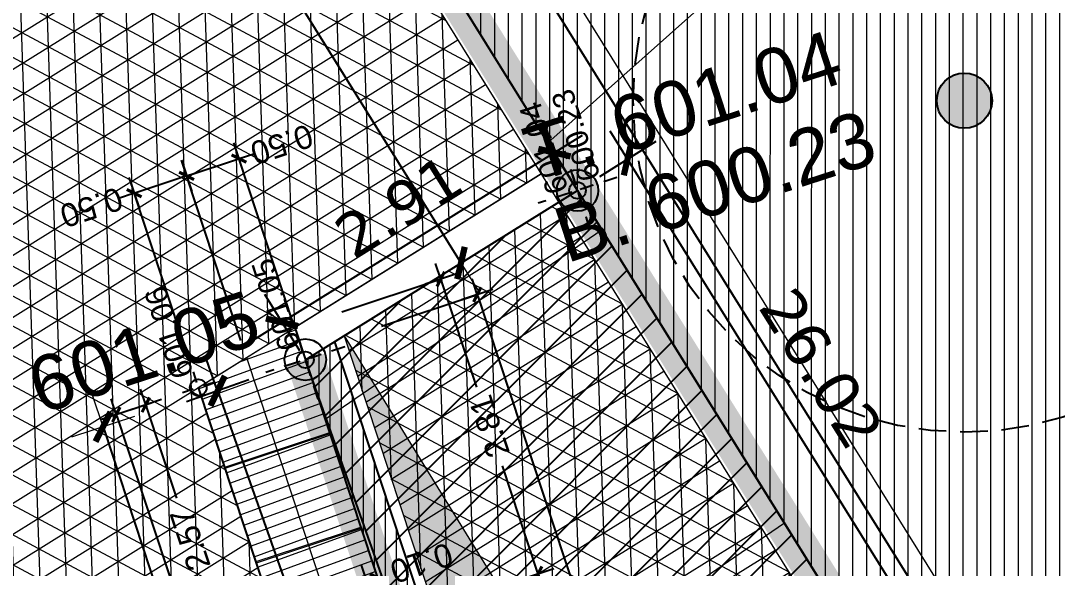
# Model space of a CAD drawing. Header units: metres. Extents: x 678805 to 1359287, y 2747329 to 5497370.
# Drawn here: x 679737.97 to 679747.36, y 2748638.33 to 2748643.28 of the extents above; entities that cross this region are included whole.
import ezdxf
from ezdxf.enums import TextEntityAlignment as Align

# ---------------------------------------------------------------- set-up
doc = ezdxf.new("R2010")
doc.units = ezdxf.units.M
for name, pattern in [('XREF_MON_BUILDINGS$0$DASHEDX2', [1.5, 1, -0.5]), ('XREF_MON_SFT_TREES$0$HIDDEN', [0.375, 0.25, -0.125]), ('XREF_MON_WATERFEATURE$0$DASHEDX2', [1.5, 1, -0.5])]:
    doc.linetypes.add(name, pattern=pattern)
for name, color, linetype in [('00_XREF_MON_HSC_PAVEMENT', 7, 'Continuous'), ('00_XREF_TWQ_BUILDINGS', 7, 'Continuous'), ('00_XREF_TWQ_SFT_TREES', 7, 'Continuous'), ('XREF_MON_BUILDINGS$0$02-L-05 Stair', 6, 'Continuous'), ('XREF_MON_BUILDINGS$0$02-L-05 Stair_Levels', 81, 'Continuous'), ('XREF_MON_BUILDINGS$0$COTAUX', 7, 'Continuous'), ('XREF_MON_GENERAL_LAYOUT$0$02-L-Edge Line', 4, 'Continuous'), ('XREF_MON_GENERAL_LAYOUT$0$02-L-Edge Line Stair +10cm', 6, 'Continuous'), ('XREF_MON_GENERAL_LAYOUT$0$02-L-Plan Change', 8, 'Continuous'), ('XREF_MON_SFT_TREES$0$SL_TREE_CANOPY', 251, 'XREF_MON_SFT_TREES$0$HIDDEN'), ('XREF_MON_SFT_TREES$0$SL_TREE_TRUNK', 251, 'Continuous'), ('XREF_MON_WATERFEATURE$0$COTAUX', 7, 'Continuous')]:
    doc.layers.add(name, color=color, linetype=linetype)
for name, color, linetype, true_color in [('02-L-Waterfeatures 01', 7, 'Continuous', 0x4da6ff), ('XREF_MON_SFT_TREES$0$SL_TREE__DELONIX_REGIA', 7, 'Continuous', 0x8f2400), ('XREF_MON_WATERFEATURE$0$01-TX-Cotes_1-100', 7, 'Continuous', 0x3f5f7f), ('XREF_MON_WATERFEATURE$0$01-TX-Dimensions_1-100', 7, 'Continuous', 0x3f5f7f)]:
    doc.layers.add(name, color=color, linetype=linetype, true_color=true_color)
for name, color, linetype, lineweight in [('XREF_MON_BUILDINGS$0$02-L-02 Retaining walls', 4, 'Continuous', 5), ('XREF_MON_BUILDINGS$0$02-L-02 Retaining walls_levels', 21, 'Continuous', 5), ('XREF_MON_GENERAL_LAYOUT$0$02-L-Level Curves 0.25-0.75m', 33, 'Continuous', 5), ('XREF_MON_GENERAL_LAYOUT$0$02-L-Level Curves 0.50m', 33, 'Continuous', 5), ('XREF_MON_GENERAL_LAYOUT$0$02-L-Level Curves 1m', 37, 'Continuous', 5), ('XREF_MON_GENERAL_LAYOUT$0$02-L-Material Change', 251, 'Continuous', 5), ('XREF_MON_HSC_PAVEMENT$0$02-L-B-Flat Bar', 251, 'Continuous', 5)]:
    doc.layers.add(name, color=color, linetype=linetype, lineweight=lineweight)
for name, color, linetype, lineweight, true_color in [('XREF_MON_HSC_PAVEMENT$0$03-TR-Pavement_01_Compacted Ground', 7, 'Continuous', 5, 0x5a4f30), ('XREF_MON_HSC_PAVEMENT$0$03-TR-Pavement_02_Sealed Gravel', 7, 'Continuous', 5, 0x38321e), ('XREF_MON_HSC_PAVEMENT$0$03-TR-Pavement_05_Precast irregular Concrete Blocks_Open Joint', 7, 'Continuous', 5, 0x82ae7e), ('XREF_MON_HSC_PAVEMENT$0$03-TR-Pavement_07_Precast Concrete Blocks 60X40', 7, 'Continuous', 5, 0x999999), ('XREF_MON_HSC_PAVEMENT$0$03-TR-Pavement_07_Precast irregular Concrete Blocks', 7, 'Continuous', 5, 0xb3b3b3), ('XREF_MON_WATERFEATURE$0$02-L-projecció 2', 7, 'Continuous', 5, 0x636363)]:
    doc.layers.add(name, color=color, linetype=linetype, lineweight=lineweight, true_color=true_color)
doc.layers.get('XREF_MON_SFT_TREES$0$SL_TREE__DELONIX_REGIA').off()
doc.styles.add('XREF_MON_BUILDINGS$0$E200', font='verdana.ttf', dxfattribs={"height": 0.4})
doc.styles.add('XREF_MON_BUILDINGS$0$Standard', font='arial.ttf')
doc.styles.add('XREF_MON_GENERAL_LAYOUT$0$Standard', font='arial.ttf')
doc.styles.add('XREF_MON_WATERFEATURE$0$Standard', font='arial.ttf')
doc.dimstyles.new('XREF_MON_BUILDINGS$0$E200', dxfattribs={"dimscale": 0.03, "dimtxt": 12, "dimasz": 1, "dimexe": 0.1, "dimexo": 1, "dimgap": 4, "dimtad": 1, "dimzin": 0, "dimdsep": 46, "dimtxsty": 'XREF_MON_BUILDINGS$0$E200', "dimblk1": 'XREF_MON_BUILDINGS$0$LINCOT200', "dimblk2": 'XREF_MON_BUILDINGS$0$LINCOT200', "dimsah": 1, "dimcen": 0.1, "dimdle": 0.1, "dimse1": 1, "dimse2": 1, "dimclrt": 256, "dimadec": 0, "dimazin": 0, "dimtfac": 0.015385, "dimtofl": 0, "dimtmove": 0, "dimatfit": 3, "dimldrblk": 'XREF_MON_BUILDINGS$0$LINCOT200', "dimfxl": 1, "dimtolj": 1, "dimtzin": 0, "dimarcsym": 0})
doc.dimstyles.new('XREF_MON_WATERFEATURE$0$E100', dxfattribs={"dimscale": 0.03, "dimtxt": 7, "dimasz": 0.5, "dimexe": 0.1, "dimexo": 15, "dimgap": 4, "dimtad": 1, "dimzin": 0, "dimdsep": 46, "dimtxsty": 'XREF_MON_WATERFEATURE$0$Standard', "dimblk1": 'XREF_MON_WATERFEATURE$0$LINCOT200', "dimblk2": 'XREF_MON_WATERFEATURE$0$LINCOT200', "dimsah": 1, "dimcen": 0.1, "dimdle": 0.1, "dimclrt": 256, "dimadec": 0, "dimazin": 0, "dimtfac": 0.015385, "dimtofl": 0, "dimtmove": 0, "dimatfit": 3, "dimldrblk": 'XREF_MON_WATERFEATURE$0$LINCOT200', "dimfxl": 1, "dimtolj": 1, "dimtzin": 0, "dimarcsym": 0})
pattern_1 = [(90, (31.18001, 10.29508), (-0.1247775, 0), [])]

# ---------------------------------------------------------------- blocks, each defined once
blk = doc.blocks.new('*U160')
at = {"linetype": 'XREF_MON_BUILDINGS$0$DASHEDX2', "ltscale": 0.5}
for points in [[(0, -1.5), (0, 1.5)], [(1.5, 0), (-1.5, 0)]]:
    blk.add_lwpolyline(points, dxfattribs=at)
blk.add_circle((0, 0), 0.75)
at = {"ltscale": 0.3, "style": 'XREF_MON_BUILDINGS$0$Standard'}
blk.add_attdef('COTES', text='', height=2, dxfattribs=at).set_placement((-5.48, 2.077), align=Align.MIDDLE)
blk = doc.blocks.new('XREF_MON_BUILDINGS$0$LINCOT200')
for p, q in [((0, -10), (0, 10)), ((0, 0), (10, 0))]:
    blk.add_line(p, q)
at = {"const_width": 1.88}
blk.add_lwpolyline([(3.54, -3.54), (-3.54, 3.54)], dxfattribs=at)
at = {"layer": 'XREF_MON_BUILDINGS$0$COTAUX'}
blk.add_line((0, 0), (-1.25, 0), dxfattribs=at)
blk = doc.blocks.new('*D233')
at = {"layer": 'DEFPOINTS', "color": 0, "transparency": 16777216}
for p in [(679740.5478, 2748640.2149), (679747.6224, 2748618.7983), (679745.7897, 2748618.193)]:
    blk.add_point(p, dxfattribs=at)
at = {"layer": 'XREF_MON_BUILDINGS$0$02-L-02 Retaining walls_levels', "color": 0, "lineweight": -2, "transparency": 16777216}
blk.add_line((679738.7246, 2748639.5811), (679745.7803, 2748618.2215), dxfattribs=at)
at = {"layer": 'XREF_MON_BUILDINGS$0$02-L-02 Retaining walls_levels', "color": 0, "lineweight": -2, "transparency": 16777216, "xscale": 0.03, "yscale": 0.03, "zscale": 0.03}
for p, rotation in [((679738.7152, 2748639.6096), 108.2799329005719), ((679745.7897, 2748618.193), 288.279932900572)]:
    blk.add_blockref('XREF_MON_BUILDINGS$0$LINCOT200', p, dxfattribs=dict(at, rotation=rotation))
at = {"layer": 'XREF_MON_BUILDINGS$0$02-L-02 Retaining walls_levels', "transparency": 16777216, "insert": (679742.5642, 2748629.0043), "char_height": 0.4, "attachment_point": 5, "rotation": 288.27993, "style": 'XREF_MON_BUILDINGS$0$E200'}
blk.add_mtext('\\A1;22.55', dxfattribs=at)
blk = doc.blocks.new('*D181')
at = {"layer": 'DEFPOINTS', "color": 0, "transparency": 16777216}
for p in [(679736.6796, 2748651.908), (679751.024, 2748630.1892), (679750.4282, 2748629.8185)]:
    blk.add_point(p, dxfattribs=at)
at = {"layer": 'XREF_MON_BUILDINGS$0$02-L-02 Retaining walls_levels', "color": 0, "lineweight": -2, "transparency": 16777216}
blk.add_line((679737.2911, 2748652.2533), (679751.0081, 2748630.2147), dxfattribs=at)
at = {"layer": 'XREF_MON_BUILDINGS$0$02-L-02 Retaining walls_levels', "color": 0, "lineweight": -2, "transparency": 16777216, "xscale": 0.03, "yscale": 0.03, "zscale": 0.03}
for p, rotation in [((679737.2753, 2748652.2788), 121.8984010332734), ((679751.024, 2748630.1892), 301.8984010332734)]:
    blk.add_blockref('XREF_MON_BUILDINGS$0$LINCOT200', p, dxfattribs=dict(at, rotation=rotation))
at = {"layer": 'XREF_MON_BUILDINGS$0$02-L-02 Retaining walls_levels', "transparency": 16777216, "insert": (679745.2203, 2748640.1351), "char_height": 0.4, "attachment_point": 5, "rotation": 301.8984, "style": 'XREF_MON_BUILDINGS$0$E200'}
blk.add_mtext('\\A1;26.02', dxfattribs=at)
blk = doc.blocks.new('*D221')
at = {"layer": 'DEFPOINTS', "color": 0, "ltscale": 0.3, "transparency": 16777216}
for p in [(679743.0146, 2748641.7501), (679740.3359, 2748640.5554), (679740.5479, 2748640.2148)]:
    blk.add_point(p, dxfattribs=at)
at = {"layer": 'XREF_MON_BUILDINGS$0$02-L-05 Stair_Levels', "color": 0, "lineweight": -2, "ltscale": 0.3, "transparency": 16777216}
blk.add_line((679742.7772, 2748642.0748), (679740.3614, 2748640.5712), dxfattribs=at)
at = {"layer": 'XREF_MON_BUILDINGS$0$02-L-05 Stair_Levels', "color": 0, "lineweight": -2, "ltscale": 0.3, "transparency": 16777216, "xscale": 0.03, "yscale": 0.03, "zscale": 0.03}
for p, rotation in [((679742.8027, 2748642.0907), 31.89840104439388), ((679740.3359, 2748640.5554), 211.8984010443939)]:
    blk.add_blockref('XREF_MON_BUILDINGS$0$LINCOT200', p, dxfattribs=dict(at, rotation=rotation))
at = {"layer": 'XREF_MON_BUILDINGS$0$02-L-05 Stair_Levels', "ltscale": 0.3, "transparency": 16777216, "insert": (679741.3959, 2748641.6015), "char_height": 0.4, "attachment_point": 5, "rotation": 31.8984, "style": 'XREF_MON_BUILDINGS$0$E200'}
blk.add_mtext('\\A1;2.91', dxfattribs=at)
blk = doc.blocks.new('*D225')
at = {"layer": 'DEFPOINTS', "color": 0, "transparency": 16777216}
for p in [(679736.6853, 2748651.9122), (679743.0113, 2748641.7485), (679741.9564, 2748641.092)]:
    blk.add_point(p, dxfattribs=at)
at = {"layer": 'XREF_MON_BUILDINGS$0$02-L-02 Retaining walls_levels', "color": 0, "lineweight": -2, "transparency": 16777216}
blk.add_line((679735.6463, 2748651.2302), (679741.9406, 2748641.1174), dxfattribs=at)
at = {"layer": 'XREF_MON_BUILDINGS$0$02-L-02 Retaining walls_levels', "color": 0, "lineweight": -2, "transparency": 16777216, "xscale": 0.03, "yscale": 0.03, "zscale": 0.03}
for p, rotation in [((679735.6304, 2748651.2557), 121.8984010276611), ((679741.9564, 2748641.092), 301.8984010276611)]:
    blk.add_blockref('XREF_MON_BUILDINGS$0$LINCOT200', p, dxfattribs=dict(at, rotation=rotation))
at = {"layer": 'XREF_MON_BUILDINGS$0$02-L-02 Retaining walls_levels', "transparency": 16777216, "insert": (679739.0718, 2748646.3471), "char_height": 0.4, "attachment_point": 5, "rotation": 301.8984, "style": 'XREF_MON_BUILDINGS$0$E200'}
blk.add_mtext('\\A1;11.97', dxfattribs=at)
blk = doc.blocks.new('*U120')
at = {"linetype": 'XREF_MON_BUILDINGS$0$DASHEDX2', "ltscale": 0.5}
for points in [[(0, -1.5), (0, 1.5)], [(1.5, 0), (-1.5, 0)]]:
    blk.add_lwpolyline(points, dxfattribs=at)
blk.add_circle((0, 0), 0.75)
at = {"ltscale": 0.3, "style": 'XREF_MON_BUILDINGS$0$Standard'}
blk.add_attdef('COTES', text='', height=2, dxfattribs=at).set_placement((4.577, 1.739), align=Align.MIDDLE)
blk = doc.blocks.new('*U163')
at = {"linetype": 'XREF_MON_BUILDINGS$0$DASHEDX2', "ltscale": 0.5}
for points in [[(0, -1.5), (0, 1.5)], [(1.5, 0), (-1.5, 0)]]:
    blk.add_lwpolyline(points, dxfattribs=at)
blk.add_circle((0, 0), 0.75)
at = {"ltscale": 0.3, "style": 'XREF_MON_BUILDINGS$0$Standard'}
blk.add_attdef('COTES', text='', height=2, dxfattribs=at).set_placement((4.78, -1.389), align=Align.MIDDLE)
blk = doc.blocks.new('*D170')
at = {"layer": 'DEFPOINTS', "color": 0, "ltscale": 0.3, "transparency": 16777216}
for p in [(679743.4646, 2748642.0314), (679743.0131, 2748641.7504), (679750.4358, 2748629.8246)]:
    blk.add_point(p, dxfattribs=at)
at = {"layer": 'XREF_MON_BUILDINGS$0$02-L-05 Stair_Levels', "color": 0, "lineweight": -2, "ltscale": 0.3, "transparency": 16777216}
blk.add_line((679750.8714, 2748630.131), (679743.4804, 2748642.0059), dxfattribs=at)
at = {"layer": 'XREF_MON_BUILDINGS$0$02-L-05 Stair_Levels', "color": 0, "lineweight": -2, "ltscale": 0.3, "transparency": 16777216, "xscale": 0.03, "yscale": 0.03, "zscale": 0.03}
for p, rotation in [((679743.4646, 2748642.0314), 121.8982396766706), ((679750.8872, 2748630.1055), 301.8982396766706)]:
    blk.add_blockref('XREF_MON_BUILDINGS$0$LINCOT200', p, dxfattribs=dict(at, rotation=rotation))
at = {"layer": 'XREF_MON_BUILDINGS$0$02-L-05 Stair_Levels', "ltscale": 0.3, "transparency": 16777216, "insert": (679747.4545, 2748636.2419), "char_height": 0.4, "attachment_point": 5, "rotation": 301.89824, "style": 'XREF_MON_BUILDINGS$0$E200'}
blk.add_mtext('\\A1;14.05', dxfattribs=at)
blk = doc.blocks.new('*D171')
at = {"layer": 'DEFPOINTS', "color": 0, "ltscale": 0.3, "transparency": 16777216}
for p in [(679740.5463, 2748640.2151), (679745.3411, 2748626.6536), (679744.5479, 2748626.3732)]:
    blk.add_point(p, dxfattribs=at)
at = {"layer": 'XREF_MON_BUILDINGS$0$02-L-05 Stair_Levels', "color": 0, "lineweight": -2, "ltscale": 0.3, "transparency": 16777216}
blk.add_line((679739.7632, 2748639.9064), (679744.5379, 2748626.4015), dxfattribs=at)
at = {"layer": 'XREF_MON_BUILDINGS$0$02-L-05 Stair_Levels', "color": 0, "lineweight": -2, "ltscale": 0.3, "transparency": 16777216, "xscale": 0.03, "yscale": 0.03, "zscale": 0.03}
for p, rotation in [((679739.7532, 2748639.9347), 109.4712922501965), ((679744.5479, 2748626.3732), 289.4712922501965)]:
    blk.add_blockref('XREF_MON_BUILDINGS$0$LINCOT200', p, dxfattribs=dict(at, rotation=rotation))
at = {"layer": 'XREF_MON_BUILDINGS$0$02-L-05 Stair_Levels', "ltscale": 0.3, "transparency": 16777216, "insert": (679742.4609, 2748633.2636), "char_height": 0.4, "attachment_point": 5, "rotation": 289.47129, "style": 'XREF_MON_BUILDINGS$0$E200'}
blk.add_mtext('\\A1;14.38', dxfattribs=at)
blk = doc.blocks.new('XREF_MON_SFT_TREES$0$Delonix_regia')
at = {"layer": 'XREF_MON_SFT_TREES$0$SL_TREE_TRUNK'}
h = blk.add_hatch(color=256, dxfattribs=at)
h.dxf.hatch_style = 1
edge = h.paths.add_edge_path()
edge.add_arc((0, 0), 0.25, 0, 360)
at = {"layer": 'XREF_MON_SFT_TREES$0$SL_TREE_CANOPY', "linetype": 'XREF_MON_SFT_TREES$0$HIDDEN'}
blk.add_circle((0, 0), 3, dxfattribs=at)
at = {"layer": 'XREF_MON_SFT_TREES$0$SL_TREE_TRUNK'}
blk.add_circle((0, 0), 0.25, dxfattribs=at)
blk = doc.blocks.new('XREF_MON_SFT_TREES')
at = {"layer": 'XREF_MON_SFT_TREES$0$SL_TREE__DELONIX_REGIA', "rotation": 25.44812939262281}
blk.add_blockref('XREF_MON_SFT_TREES$0$Delonix_regia', (679746.5147, 2748642.5606), dxfattribs=at)
blk = doc.blocks.new('XREF_MON_HSC_PAVEMENT')
at = {"layer": 'XREF_MON_HSC_PAVEMENT$0$03-TR-Pavement_01_Compacted Ground'}
h = blk.add_hatch(dxfattribs=at)
h.set_pattern_fill('ANSI31', color=256, scale=0.0393, angle=45)
h.set_pattern_definition(pattern_1)
h.paths.add_polyline_path([(679747.4511, 2748634.6148), (679748.2154, 2748635.0905), (679738.6729, 2748650.4214), (679736.6851, 2748651.9129)])
at = {"layer": 'XREF_MON_HSC_PAVEMENT$0$03-TR-Pavement_02_Sealed Gravel', "linetype": 'Continuous'}
h = blk.add_hatch(dxfattribs=at)
h.set_pattern_fill('ANSI31', color=256, scale=0.0393, angle=45)
h.set_pattern_definition(pattern_1)
h.paths.add_polyline_path([(679748.6049, 2748652.0066), (679749.8439, 2748652.7778), (679749.5536, 2748653.6571), (679748.3146, 2748652.8859), (679746.5428, 2748658.2522), (679747.7818, 2748659.0234), (679740.6233, 2748662.6088), (679743.6265, 2748653.513), (679742.3871, 2748652.7415), (679739.3845, 2748661.8379), (679740.6232, 2748662.6089), (679733.4655, 2748666.1939), (679738.6729, 2748650.4214), (679748.2154, 2748635.0905), (679747.4514, 2748634.615), (679750.3809, 2748629.9082), (679756.1989, 2748633.5294), (679753.467, 2748641.8041), (679752.228, 2748641.0329), (679750.5467, 2748646.125), (679751.7857, 2748646.8962), (679751.4954, 2748647.7756), (679750.2564, 2748647.0044)])
h.paths.add_polyline_path([(679744.0648, 2748656.7098), (679745.3038, 2748657.4811), (679748.019, 2748649.2572), (679746.78, 2748648.486)], flags=16)
h.paths.add_polyline_path([(679746.5394, 2748644.6908), (679745.2994, 2748643.919), (679742.6774, 2748651.8621), (679743.9169, 2748652.6336)], flags=16)
h.paths.add_polyline_path([(679747.0703, 2748647.6066), (679748.3093, 2748648.3778), (679749.9906, 2748643.2856), (679748.7516, 2748642.5144)], flags=16)
h.paths.add_polyline_path([(679741.1486, 2748651.9706), (679739.9096, 2748651.1994), (679736.9065, 2748660.2955), (679738.1455, 2748661.0667)], flags=16)
h.paths.add_polyline_path([(679750.2809, 2748642.4062), (679751.9324, 2748637.4041), (679750.6934, 2748636.6329), (679749.0419, 2748641.635)], flags=16)
at = {"layer": 'XREF_MON_HSC_PAVEMENT$0$03-TR-Pavement_05_Precast irregular Concrete Blocks_Open Joint'}
h = blk.add_hatch(dxfattribs=at)
h.set_pattern_fill('SWAMP', color=256, scale=0.01)
h.set_pattern_definition([(0, (0, 0), (0.127, 0.219970452362), [0.03175, -0.22225]), (90, (0.01588, 0), (-0.127, 0.219970452362), [0.015875, -0.424065904724]), (90, (0.01984, 0), (-0.127, 0.219970452362), [0.0127, -0.427240904724]), (90, (0.0119, 0), (-0.127, 0.219970452362), [0.0127, -0.427240904724]), (60, (0.02381, 0), (-0.126999999827, 0.219970452462), [0.01016, -0.24384]), (120, (0.00794, 0), (-0.253999999827, 1e-10), [0.01016, -0.24384])])
edge = h.paths.add_edge_path()
edge.add_line((679748.4252, 2748617.6432), (679753.8461, 2748619.433))
edge.add_line((679753.8461, 2748619.433), (679740.8972, 2748640.4324))
edge.add_line((679740.8972, 2748640.4324), (679748.4252, 2748617.6432))
edge.add_line((679748.4252, 2748617.6432), (679753.8461, 2748619.433))
at = {"layer": 'XREF_MON_HSC_PAVEMENT$0$03-TR-Pavement_07_Precast Concrete Blocks 60X40'}
h = blk.add_hatch(dxfattribs=at)
h.set_pattern_fill('ANSI31', color=256, scale=0.0315, angle=335)
h.set_pattern_definition([(20, (-15.58567, -5.14957), (-0.0342062895844, 0.0939810082364), [])])
h.paths.add_polyline_path([(679739.5775, 2748639.9643), (679740.451, 2748640.5081), (679741.3324, 2748637.8412), (679740.8574, 2748637.6843), (679746.7242, 2748619.9235), (679746.2498, 2748619.7668)])
h = blk.add_hatch(dxfattribs=at)
h.set_pattern_fill('ANSI31', color=256, scale=0.0315, angle=45)
h.set_pattern_definition([(90, (-15.58567, -5.14957), (-0.1000125, 0), [])])
h.paths.add_polyline_path([(679740.8099, 2748640.3781), (679740.5478, 2748640.2149), (679741.3322, 2748637.8418), (679741.6168, 2748637.9352), (679741.6168, 2748637.9352)])
at = {"layer": 'XREF_MON_HSC_PAVEMENT$0$03-TR-Pavement_07_Precast irregular Concrete Blocks', "linetype": 'Continuous'}
h = blk.add_hatch(dxfattribs=at)
h.set_pattern_fill('NET3', color=256, scale=0.075, angle=91.9)
h.set_pattern_definition([(91.9, (679740.45094, 2748640.508), (-0.237994, -0.007895), []), (151.9, (679740.45094, 2748640.508), (-0.1121597, -0.2100565), []), (211.9, (679740.45094, 2748640.508), (0.1258344, -0.2021614), [])])
h.paths.add_polyline_path([(679736.5033, 2748651.8271), (679732.2724, 2748653.9449), (679740.7264, 2748628.339), (679734.839, 2748624.6793), (679729.8386, 2748621.5615), (679731.987, 2748615.0577), (679746.2501, 2748619.7669), (679739.5775, 2748639.9643), (679740.1016, 2748640.2906), (679740.4509, 2748640.508), (679742.6831, 2748641.8973), (679742.8417, 2748641.6427), (679742.8417, 2748641.6427)])
h = blk.add_hatch(dxfattribs=at)
h.set_pattern_fill('NET3', color=256, scale=0.075, angle=91.9)
h.set_pattern_definition([(91.9, (679745.31182, 2748626.75132), (-0.237994, -0.007895), []), (151.9, (679745.31182, 2748626.75132), (-0.1121597, -0.2100565), []), (211.9, (679745.31182, 2748626.75132), (0.1258344, -0.2021614), [])])
h.paths.add_polyline_path([(679740.8972, 2748640.4324), (679742.8417, 2748641.6427), (679750.264, 2748629.7176), (679745.4304, 2748626.7092)])
at = {"layer": 'XREF_MON_HSC_PAVEMENT$0$02-L-B-Flat Bar'}
blk.add_lwpolyline([(679736.6851, 2748651.9129), (679747.4514, 2748634.615), (679748.2154, 2748635.0905), (679738.6729, 2748650.4214), (679733.4655, 2748666.1939), (679731.675, 2748667.0907)], close=True, dxfattribs=at)
blk.add_lwpolyline([(679740.8972, 2748640.4324), (679753.8461, 2748619.433)], dxfattribs=at)
blk = doc.blocks.new('XREF_MON_GENERAL_LAYOUT')
at = {"layer": 'XREF_MON_GENERAL_LAYOUT$0$02-L-Edge Line', "ltscale": 0.3}
blk.add_line((679736.6851, 2748651.9129), (679750.4338, 2748629.8233), dxfattribs=at)
blk.add_lwpolyline([(679740.451, 2748640.5081), (679748.4692, 2748616.2346)], dxfattribs=at)
at = {"layer": 'XREF_MON_GENERAL_LAYOUT$0$02-L-Edge Line Stair +10cm'}
for points in [[(679740.8099, 2748640.3781), (679748.7541, 2748616.3287)], [(679739.5775, 2748639.9643), (679746.2492, 2748619.7667)]]:
    blk.add_lwpolyline(points, dxfattribs=at)
at = {"layer": 'XREF_MON_GENERAL_LAYOUT$0$02-L-Level Curves 0.25-0.75m', "ltscale": 0.3}
for points in [[(679728.7782, 2748680.8342), (679741.1135, 2748680.1876), (679740.7122, 2748670.2287), (679750.9169, 2748661.1683), (679752.2708, 2748657.0624), (679754.8348, 2748652.9429), (679742.743, 2748642.1799), (679748.188, 2748633.4315), (679743.7838, 2748630.4189)], [(679691.524, 2748679.8665), (679733.0002, 2748677.5087), (679732.6101, 2748667.5501), (679736.1657, 2748664.9533), (679733.2392, 2748662.3484), (679736.6851, 2748651.9129), (679744.8854, 2748638.7377), (679741.7453, 2748636.5898), (679747.199, 2748620.0802), (679746.2494, 2748619.7667), (679744.2148, 2748625.9258), (679731.6629, 2748614.7533)]]:
    blk.add_lwpolyline(points, dxfattribs=at)
at = {"layer": 'XREF_MON_GENERAL_LAYOUT$0$02-L-Level Curves 0.50m', "ltscale": 0.3}
blk.add_lwpolyline([(679710.0266, 2748680.3471), (679736.8805, 2748678.7899), (679736.4736, 2748668.8274), (679746.4564, 2748659.7991), (679737.01, 2748651.3909), (679746.5367, 2748636.0846), (679742.7646, 2748633.5043)], dxfattribs=at)
at = {"layer": 'XREF_MON_GENERAL_LAYOUT$0$02-L-Level Curves 1m', "ltscale": 0.3}
blk.add_lwpolyline([(679670.4361, 2748677.7141), (679675.8669, 2748679.0434), (679728.941, 2748676.1684), (679728.5407, 2748666.207), (679733.52, 2748661.4979), (679736.6851, 2748651.9129), (679743.2341, 2748641.3908), (679740.7261, 2748639.6752), (679747.199, 2748620.0802), (679746.2494, 2748619.7667), (679740.4935, 2748637.1913), (679731.8439, 2748629.4923), (679733.97, 2748626.0764), (679729.037, 2748622.7068)], dxfattribs=at)
at = {"layer": 'XREF_MON_GENERAL_LAYOUT$0$02-L-Material Change', "ltscale": 0.3}
for points in [[(679750.264, 2748629.7176), (679736.5027, 2748651.8275), (679731.4393, 2748667.1614)], [(679742.6832, 2748641.8974), (679740.451, 2748640.5081)], [(679739.5775, 2748639.9643), (679740.451, 2748640.5081)], [(679740.8972, 2748640.4324), (679748.8491, 2748616.3601)], [(679740.0142, 2748640.2362), (679746.7242, 2748619.9235)]]:
    blk.add_lwpolyline(points, dxfattribs=at)
at = {"layer": 'XREF_MON_GENERAL_LAYOUT$0$02-L-Material Change', "lineweight": 0, "ltscale": 0.2}
blk.add_lwpolyline([(679743.0115, 2748641.7484), (679740.5478, 2748640.2149)], dxfattribs=at)
at = {"layer": 'XREF_MON_GENERAL_LAYOUT$0$02-L-Plan Change', "lineweight": 0, "ltscale": 0.2}
blk.add_lwpolyline([(679743.0115, 2748641.7484), (679740.5478, 2748640.2149)], dxfattribs=at)
at = {"style": 'XREF_MON_GENERAL_LAYOUT$0$Standard'}
for tag, rotation, p in [('604,00', 330.26429, (679905.7703, 2748776.5578)), ('603,00', 330.26429, (679901.8609, 2748753.4772)), ('600,00', 133.82598, (679944.5968, 2748745.1526)), ('602,00', 330.26429, (679883.3192, 2748738.7269)), ('601,00', 117.89057, (679920.972, 2748732.8701)), ('601,00', 330.26429, (679864.7775, 2748723.9765)), ('600,00', 40.88332, (679777.4054, 2748705.4436, 1.17)), ('602,00', 330.26429, (679941.2749, 2748705.483)), ('601,00', 40.88332, (679701.7984, 2748703.8886, 1.17)), ('598,00', 62.09101, (679810.2666, 2748702.6187)), ('600,00', 330.26429, (679877.7815, 2748691.1312)), ('600,00', 19.55109, (679920.4438, 2748685.4955)), ('601,00', 330.26429, (679934.8129, 2748683.8036)), ('599,00', 330.26429, (679854.5671, 2748679.0611)), ('600,00', 88.39282, (679743.9135, 2748675.5716)), ('599,00', 20.60862, (679924.2599, 2748675.2164)), ('601,00', 88.39282, (679728.0346, 2748671.3178, -2)), ('602,00', 88.39282, (679711.8258, 2748665.9661, -1)), ('603,00', 88.39282, (679695.6151, 2748660.611)), ('599,00', 40.88332, (679788.8073, 2748655.8292, 1.17)), ('601,00', 40.88332, (679627.6123, 2748644.6026, 1.17)), ('603,00', 41.70581, (679702.4989, 2748628.4844, 1.17)), ('600,00', 40.88332, (679645.925, 2748597.9261, 1.17)), ('599,00', 34.22768, (679673.5744, 2748555.136, 5.34))]:
    blk.add_attdef(tag, text='', height=1, rotation=rotation, dxfattribs=at).set_placement(p, align=Align.MIDDLE)
at = {"ltscale": 0.3, "style": 'XREF_MON_GENERAL_LAYOUT$0$Standard'}
for tag, rotation, p in [('603,50', 330.26429, (679911.5006, 2748760.5702)), ('602,50', 330.26429, (679892.8647, 2748745.8464)), ('600,50', 133.82598, (679933.0483, 2748738.7294)), ('601,50', 330.26429, (679873.5807, 2748731.6715)), ('601,50', 101.28567, (679909.522, 2748726.9453)), ('602,50', 330.26429, (679948.6249, 2748713.8598)), ('600,50', 39.60595, (679743.2426, 2748706.9713)), ('600,50', 330.26429, (679880.266, 2748702.726)), ('600,50', 17.35374, (679917.6151, 2748690.5539)), ('599,50', 330.26429, (679867.1975, 2748684.7162)), ('599,50', 18.89439, (679921.7104, 2748680.5784)), ('599,50', 39.60595, (679778.9915, 2748677.2412)), ('600,50', 88.39282, (679735.9249, 2748673.5861)), ('601,50', 88.39282, (679719.9063, 2748668.581)), ('602,50', 88.39282, (679703.4738, 2748663.4518)), ('598,50', 330.26429, (679861.7651, 2748662.3968)), ('601,50', 39.60595, (679610.5133, 2748662.0612)), ('600,00', 41.70581, (679752.3076, 2748637.6854)), ('601,00', 41.70581, (679736.0441, 2748634.5376)), ('599,00', 35.08346, (679763.0433, 2748634.415, 1.17)), ('602,00', 41.70581, (679720.1743, 2748633.0959, 1.17)), ('600,00', 35.08346, (679747.0628, 2748629.9031, 1.17)), ('601,00', 35.08346, (679731.2456, 2748625.2389, 1.17)), ('600,50', 39.60595, (679636.9197, 2748621.3387)), ('602,00', 35.08346, (679715.3998, 2748620.6394, 1.17)), ('599,50', 28.7604, (679659.4816, 2748574.3233))]:
    blk.add_attdef(tag, text='', height=1, rotation=rotation, dxfattribs=at).set_placement(p, align=Align.MIDDLE)
blk = doc.blocks.new('*U593')
at = {"linetype": 'XREF_MON_WATERFEATURE$0$DASHEDX2', "ltscale": 0.5}
for points in [[(0, -1.5), (0, 1.5)], [(1.5, 0), (-1.5, 0)]]:
    blk.add_lwpolyline(points, dxfattribs=at)
blk.add_circle((0, 0), 0.75)
at = {"ltscale": 0.3, "style": 'XREF_MON_WATERFEATURE$0$Standard'}
blk.add_attdef('COTES', text='', height=2, dxfattribs=at).set_placement((4.577, 1.739), align=Align.MIDDLE)
blk = doc.blocks.new('*U594')
at = {"linetype": 'XREF_MON_WATERFEATURE$0$DASHEDX2', "ltscale": 0.5}
for points in [[(0, -1.5), (0, 1.5)], [(1.5, 0), (-1.5, 0)]]:
    blk.add_lwpolyline(points, dxfattribs=at)
blk.add_circle((0, 0), 0.75)
at = {"ltscale": 0.3, "style": 'XREF_MON_WATERFEATURE$0$Standard'}
blk.add_attdef('COTES', text='', height=2, dxfattribs=at).set_placement((4.78, -1.389), align=Align.MIDDLE)
blk = doc.blocks.new('*U595')
at = {"linetype": 'XREF_MON_WATERFEATURE$0$DASHEDX2', "ltscale": 0.5}
for points in [[(0, -1.5), (0, 1.5)], [(1.5, 0), (-1.5, 0)]]:
    blk.add_lwpolyline(points, dxfattribs=at)
blk.add_circle((0, 0), 0.75)
at = {"ltscale": 0.3, "style": 'XREF_MON_WATERFEATURE$0$Standard'}
blk.add_attdef('COTES', text='', height=2, dxfattribs=at).set_placement((5.562, 1.001), align=Align.MIDDLE)
blk = doc.blocks.new('*U596')
at = {"linetype": 'XREF_MON_WATERFEATURE$0$DASHEDX2', "ltscale": 0.5}
for points in [[(0, -1.5), (0, 1.5)], [(1.5, 0), (-1.5, 0)]]:
    blk.add_lwpolyline(points, dxfattribs=at)
blk.add_circle((0, 0), 0.75)
at = {"ltscale": 0.3, "style": 'XREF_MON_WATERFEATURE$0$Standard'}
blk.add_attdef('COTES', text='', height=2, dxfattribs=at).set_placement((5.562, 1.001), align=Align.MIDDLE)
blk = doc.blocks.new('XREF_MON_WATERFEATURE$0$LINCOT200')
for p, q in [((0, -10), (0, 10)), ((0, 0), (10, 0))]:
    blk.add_line(p, q)
at = {"const_width": 1.88}
blk.add_lwpolyline([(3.54, -3.54), (-3.54, 3.54)], dxfattribs=at)
at = {"layer": 'XREF_MON_WATERFEATURE$0$COTAUX'}
blk.add_line((0, 0), (-1.25, 0), dxfattribs=at)
blk = doc.blocks.new('*D780')
at = {"layer": 'DEFPOINTS', "color": 0, "transparency": 16777216}
for p in [(679742.1038, 2748640.8062), (679740.81, 2748640.3789), (679745.3426, 2748626.6542)]:
    blk.add_point(p, dxfattribs=at)
at = {"layer": 'XREF_MON_WATERFEATURE$0$01-TX-Dimensions_1-100', "color": 0, "lineweight": -2, "transparency": 16777216}
for p, q in [((679741.2373, 2748640.52), (679742.1067, 2748640.8071)), ((679742.1085, 2748640.7919), (679744.2243, 2748634.3856)), ((679746.6319, 2748627.0958), (679744.5161, 2748633.5021)), ((679745.7699, 2748626.7954), (679746.6394, 2748627.0825))]:
    blk.add_line(p, q, dxfattribs=at)
at = {"layer": 'XREF_MON_WATERFEATURE$0$01-TX-Dimensions_1-100', "color": 0, "lineweight": -2, "transparency": 16777216, "xscale": 0.015, "yscale": 0.015, "zscale": 0.015}
for p, rotation in [((679742.1038, 2748640.8062), 108.2765840035686), ((679746.6366, 2748627.0816), 288.2765840035686)]:
    blk.add_blockref('XREF_MON_WATERFEATURE$0$LINCOT200', p, dxfattribs=dict(at, rotation=rotation))
at = {"layer": 'XREF_MON_WATERFEATURE$0$01-TX-Dimensions_1-100', "transparency": 16777216, "insert": (679744.3702, 2748633.9439), "char_height": 0.21, "attachment_point": 5, "rotation": 108.27658, "style": 'XREF_MON_WATERFEATURE$0$Standard'}
blk.add_mtext('\\A1;14.45', dxfattribs=at)
blk = doc.blocks.new('*D782')
at = {"layer": 'DEFPOINTS', "color": 0, "transparency": 16777216}
for p in [(679739.5771, 2748639.9654), (679738.8346, 2748639.7199), (679746.255, 2748619.7686)]:
    blk.add_point(p, dxfattribs=at)
at = {"layer": 'XREF_MON_WATERFEATURE$0$01-TX-Dimensions_1-100', "color": 0, "lineweight": -2, "transparency": 16777216}
for p, q in [((679739.1499, 2748639.8241), (679738.8317, 2748639.7189)), ((679738.8393, 2748639.7056), (679742.4497, 2748628.7861)), ((679745.5078, 2748619.5373), (679742.7487, 2748627.882)), ((679745.8278, 2748619.6273), (679745.5096, 2748619.5221))]:
    blk.add_line(p, q, dxfattribs=at)
at = {"layer": 'XREF_MON_WATERFEATURE$0$01-TX-Dimensions_1-100', "color": 0, "lineweight": -2, "transparency": 16777216, "xscale": 0.015, "yscale": 0.015, "zscale": 0.015}
for p, rotation in [((679738.8346, 2748639.7199), 108.2960533484948), ((679745.5125, 2748619.5231), 288.2960533484948)]:
    blk.add_blockref('XREF_MON_WATERFEATURE$0$LINCOT200', p, dxfattribs=dict(at, rotation=rotation))
at = {"layer": 'XREF_MON_WATERFEATURE$0$01-TX-Dimensions_1-100', "transparency": 16777216, "insert": (679742.5992, 2748628.334), "char_height": 0.21, "attachment_point": 5, "rotation": 108.29605, "style": 'XREF_MON_WATERFEATURE$0$Standard'}
blk.add_mtext('\\A1;21.27', dxfattribs=at)
blk = doc.blocks.new('*D784')
at = {"layer": 'DEFPOINTS', "color": 0, "transparency": 16777216}
for p in [(679738.997, 2748641.7236), (679740.1042, 2748639.9639), (679739.6297, 2748639.8072)]:
    blk.add_point(p, dxfattribs=at)
at = {"layer": 'XREF_MON_WATERFEATURE$0$01-TX-Dimensions_1-100', "color": 0, "lineweight": -2, "transparency": 16777216}
for p, q in [((679739.4573, 2748641.8756), (679739.0113, 2748641.7283)), ((679739.9631, 2748640.3912), (679739.4706, 2748641.8831)), ((679738.997, 2748641.7236), (679738.9828, 2748641.7189)), ((679739.4886, 2748640.2346), (679738.9961, 2748641.7265))]:
    blk.add_line(p, q, dxfattribs=at)
at = {"layer": 'XREF_MON_WATERFEATURE$0$01-TX-Dimensions_1-100', "color": 0, "lineweight": -2, "transparency": 16777216, "xscale": 0.015, "yscale": 0.015, "zscale": 0.015}
for p, rotation in [((679739.4715, 2748641.8803), 18.26961624757859), ((679738.997, 2748641.7236), 198.2696162475786)]:
    blk.add_blockref('XREF_MON_WATERFEATURE$0$LINCOT200', p, dxfattribs=dict(at, rotation=rotation))
at = {"layer": 'XREF_MON_WATERFEATURE$0$01-TX-Dimensions_1-100', "transparency": 16777216, "insert": (679738.6102, 2748641.5959), "char_height": 0.21, "attachment_point": 5, "rotation": 198.26962, "style": 'XREF_MON_WATERFEATURE$0$Standard'}
blk.add_mtext('\\A1;0.50', dxfattribs=at)
blk = doc.blocks.new('*D779')
at = {"layer": 'DEFPOINTS', "color": 0, "transparency": 16777216}
for p in [(679739.9465, 2748642.0371), (679740.5793, 2748640.1208), (679740.1042, 2748639.9639)]:
    blk.add_point(p, dxfattribs=at)
at = {"layer": 'XREF_MON_WATERFEATURE$0$01-TX-Dimensions_1-100', "color": 0, "lineweight": -2, "transparency": 16777216}
for p, q in [((679739.4856, 2748641.8849), (679739.9322, 2748642.0324)), ((679740.4382, 2748640.5481), (679739.9455, 2748642.04)), ((679739.9465, 2748642.0371), (679739.9607, 2748642.0418)), ((679739.9631, 2748640.3912), (679739.4705, 2748641.8831))]:
    blk.add_line(p, q, dxfattribs=at)
at = {"layer": 'XREF_MON_WATERFEATURE$0$01-TX-Dimensions_1-100', "color": 0, "lineweight": -2, "transparency": 16777216, "xscale": 0.015, "yscale": 0.015, "zscale": 0.015}
for p, rotation in [((679739.9465, 2748642.0371), 18.27337624817099), ((679739.4714, 2748641.8802), 198.273376248171)]:
    blk.add_blockref('XREF_MON_WATERFEATURE$0$LINCOT200', p, dxfattribs=dict(at, rotation=rotation))
at = {"layer": 'XREF_MON_WATERFEATURE$0$01-TX-Dimensions_1-100', "transparency": 16777216, "insert": (679740.3333, 2748642.1648), "char_height": 0.21, "attachment_point": 5, "rotation": 198.27338, "style": 'XREF_MON_WATERFEATURE$0$Standard'}
blk.add_mtext('\\A1;0.50', dxfattribs=at)
blk = doc.blocks.new('*D789')
at = {"layer": 'DEFPOINTS', "color": 0, "transparency": 16777216}
for p in [(679741.1034, 2748638.2142), (679741.2367, 2748637.8107), (679741.3316, 2748637.8421)]:
    blk.add_point(p, dxfattribs=at)
at = {"layer": 'XREF_MON_WATERFEATURE$0$01-TX-Dimensions_1-100', "color": 0, "lineweight": -2, "transparency": 16777216}
for p, q in [((679741.1904, 2748638.2694), (679741.1974, 2748638.2484)), ((679741.2126, 2748638.2502), (679741.2268, 2748638.2549)), ((679741.0891, 2748638.2095), (679741.0749, 2748638.2048)), ((679741.0955, 2748638.238), (679741.1024, 2748638.217))]:
    blk.add_line(p, q, dxfattribs=at)
at = {"layer": 'XREF_MON_WATERFEATURE$0$01-TX-Dimensions_1-100', "color": 0, "lineweight": -2, "transparency": 16777216, "xscale": 0.015, "yscale": 0.015, "zscale": 0.015}
for p, rotation in [((679741.1034, 2748638.2142), 18.28231678721093), ((679741.1983, 2748638.2455), 198.2823167872109)]:
    blk.add_blockref('XREF_MON_WATERFEATURE$0$LINCOT200', p, dxfattribs=dict(at, rotation=rotation))
at = {"layer": 'XREF_MON_WATERFEATURE$0$01-TX-Dimensions_1-100', "transparency": 16777216, "insert": (679741.5994, 2748638.378), "char_height": 0.21, "attachment_point": 5, "rotation": 198.28232, "style": 'XREF_MON_WATERFEATURE$0$Standard'}
blk.add_mtext('\\A1;0.10', dxfattribs=at)
blk = doc.blocks.new('*D790')
at = {"layer": 'DEFPOINTS', "color": 0, "transparency": 16777216}
for p in [(679740.8186, 2748638.1201), (679741.2367, 2748637.8107), (679740.9518, 2748637.7167)]:
    blk.add_point(p, dxfattribs=at)
at = {"layer": 'XREF_MON_WATERFEATURE$0$01-TX-Dimensions_1-100', "color": 0, "lineweight": -2, "transparency": 16777216}
for p, q in [((679741.0892, 2748638.2095), (679740.8328, 2748638.1248)), ((679741.0955, 2748638.238), (679741.1025, 2748638.217)), ((679740.8186, 2748638.1201), (679740.8043, 2748638.1154)), ((679740.8107, 2748638.1439), (679740.8176, 2748638.1229))]:
    blk.add_line(p, q, dxfattribs=at)
at = {"layer": 'XREF_MON_WATERFEATURE$0$01-TX-Dimensions_1-100', "color": 0, "lineweight": -2, "transparency": 16777216, "xscale": 0.015, "yscale": 0.015, "zscale": 0.015}
for p, rotation in [((679741.1034, 2748638.2142), 18.27923781670532), ((679740.8186, 2748638.1201), 198.2792378167053)]:
    blk.add_blockref('XREF_MON_WATERFEATURE$0$LINCOT200', p, dxfattribs=dict(at, rotation=rotation))
at = {"layer": 'XREF_MON_WATERFEATURE$0$01-TX-Dimensions_1-100', "transparency": 16777216, "insert": (679740.4317, 2748637.9923), "char_height": 0.21, "attachment_point": 5, "rotation": 198.27924, "style": 'XREF_MON_WATERFEATURE$0$Standard'}
blk.add_mtext('\\A1;0.30', dxfattribs=at)
blk = doc.blocks.new('*D786')
at = {"layer": 'DEFPOINTS', "color": 0, "transparency": 16777216}
for p in [(679739.5771, 2748639.9654), (679739.1023, 2748639.8085), (679740.3823, 2748637.528)]:
    blk.add_point(p, dxfattribs=at)
at = {"layer": 'XREF_MON_WATERFEATURE$0$01-TX-Dimensions_1-100', "color": 0, "lineweight": -2, "transparency": 16777216}
for p, q in [((679739.1498, 2748639.8242), (679739.0994, 2748639.8076)), ((679739.107, 2748639.7943), (679739.3811, 2748638.9644)), ((679739.9027, 2748637.3854), (679739.6286, 2748638.2152)), ((679739.955, 2748637.3868), (679739.9046, 2748637.3702))]:
    blk.add_line(p, q, dxfattribs=at)
at = {"layer": 'XREF_MON_WATERFEATURE$0$01-TX-Dimensions_1-100', "color": 0, "lineweight": -2, "transparency": 16777216, "xscale": 0.015, "yscale": 0.015, "zscale": 0.015}
for p, rotation in [((679739.1023, 2748639.8085), 108.2799966835774), ((679739.9074, 2748637.3711), 288.2799966835775)]:
    blk.add_blockref('XREF_MON_WATERFEATURE$0$LINCOT200', p, dxfattribs=dict(at, rotation=rotation))
at = {"layer": 'XREF_MON_WATERFEATURE$0$01-TX-Dimensions_1-100', "transparency": 16777216, "insert": (679739.5049, 2748638.5898), "char_height": 0.21, "attachment_point": 5, "rotation": 108.28, "style": 'XREF_MON_WATERFEATURE$0$Standard'}
blk.add_mtext('\\A1;2.57', dxfattribs=at)
blk = doc.blocks.new('*D787')
at = {"layer": 'DEFPOINTS', "color": 0, "transparency": 16777216}
for p in [(679740.4506, 2748640.509), (679742.6549, 2748638.2794), (679741.332, 2748637.8422)]:
    blk.add_point(p, dxfattribs=at)
at = {"layer": 'XREF_MON_WATERFEATURE$0$01-TX-Dimensions_1-100', "color": 0, "lineweight": -2, "transparency": 16777216}
for p, q in [((679740.8779, 2748640.6503), (679741.7763, 2748640.9472)), ((679741.7782, 2748640.932), (679742.0967, 2748639.9682)), ((679742.6502, 2748638.2937), (679742.3316, 2748639.2575)), ((679741.7593, 2748637.9835), (679742.6577, 2748638.2804))]:
    blk.add_line(p, q, dxfattribs=at)
at = {"layer": 'XREF_MON_WATERFEATURE$0$01-TX-Dimensions_1-100', "color": 0, "lineweight": -2, "transparency": 16777216, "xscale": 0.015, "yscale": 0.015, "zscale": 0.015}
for p, rotation in [((679741.7735, 2748640.9463), 108.2890959208934), ((679742.6549, 2748638.2794), 288.2890959208934)]:
    blk.add_blockref('XREF_MON_WATERFEATURE$0$LINCOT200', p, dxfattribs=dict(at, rotation=rotation))
at = {"layer": 'XREF_MON_WATERFEATURE$0$01-TX-Dimensions_1-100', "transparency": 16777216, "insert": (679742.2142, 2748639.6128), "char_height": 0.21, "attachment_point": 5, "rotation": 108.2891, "style": 'XREF_MON_WATERFEATURE$0$Standard'}
blk.add_mtext('\\A1;2.81', dxfattribs=at)
blk = doc.blocks.new('XREF_MON_BUILDINGS')
at = {"layer": 'XREF_MON_BUILDINGS$0$02-L-05 Stair'}
h = blk.add_hatch(dxfattribs=at)
h.set_pattern_fill('ANSI31', color=256, scale=2)
h.set_pattern_definition([(45, (0, 0), (-0.176776695297, 0.176776695297), [])])
h.paths.add_polyline_path([(679743.0115, 2748641.7484), (679750.4338, 2748629.8233), (679745.3431, 2748626.6548), (679740.5478, 2748640.2149)])
at = {"layer": 'XREF_MON_BUILDINGS$0$02-L-02 Retaining walls', "ltscale": 0.3, "const_width": 0.35}
for points in [[(679731.6292, 2748667.2241), (679736.6854, 2748651.9119), (679750.4338, 2748629.8233)], [(679748.3295, 2748616.6578), (679740.548, 2748640.2144)]]:
    blk.add_lwpolyline(points, dxfattribs=at)
at = {"layer": 'XREF_MON_BUILDINGS$0$02-L-05 Stair'}
blk.add_lwpolyline([(679743.0115, 2748641.7484), (679750.4338, 2748629.8233), (679745.3431, 2748626.6548), (679740.5478, 2748640.2149)], close=True, dxfattribs=at)
at = {"layer": 'XREF_MON_BUILDINGS$0$02-L-02 Retaining walls_levels', "xscale": 0.2499999999999999, "yscale": 0.2499999999999999, "zscale": 0.2499999999999999, "rotation": 18}
for name, p, values in [('*U120', (679743.0115, 2748641.7484), {'COTES': 'T. 601.04'}), ('*U163', (679743.0115, 2748641.7484), {'COTES': 'B. 600.23'}), ('*U160', (679740.547, 2748640.2174), {'COTES': '601.05'})]:
    blk.add_blockref(name, p, dxfattribs=at).add_auto_attribs(values)
at = {"layer": 'XREF_MON_BUILDINGS$0$02-L-05 Stair_Levels', "ltscale": 0.3, "xscale": 0.2499999999999999, "yscale": 0.2499999999999999, "zscale": 0.2499999999999999, "rotation": 18}
for name, p, values in [('*U120', (679743.0115, 2748641.7484), {'COTES': 'T. 601.04'}), ('*U160', (679740.547, 2748640.2174), {'COTES': '601.05'})]:
    blk.add_blockref(name, p, dxfattribs=at).add_auto_attribs(values)
at = {"layer": 'XREF_MON_BUILDINGS$0$02-L-02 Retaining walls_levels'}
dim = blk.add_linear_dim(base=(679751.024, 2748630.1892), p1=(679736.6796, 2748651.908), p2=(679750.4282, 2748629.8185), angle=301.8984, dimstyle='XREF_MON_BUILDINGS$0$E200', dxfattribs=at)
dim.commit()
dim.dimension.update_dxf_attribs({"geometry": '*D181', "text_midpoint": (679744.9416, 2748639.9616), "dimtype": 129})
for p1, p2, distance, picture, middle in [((679736.6853, 2748651.9122), (679743.0113, 2748641.7485), -1.2425, '*D225', (679739.0718, 2748646.3471)), ((679740.5478, 2748640.2149), (679747.6224, 2748618.7983), -1.93, '*D233', (679742.5642, 2748629.0043))]:
    dim = blk.add_aligned_dim(p1=p1, p2=p2, distance=distance, dimstyle='XREF_MON_BUILDINGS$0$E200', dxfattribs=at)
    dim.commit()
    dim.dimension.update_dxf_attribs({"geometry": picture, "text_midpoint": middle})
at = {"layer": 'XREF_MON_BUILDINGS$0$02-L-05 Stair_Levels', "ltscale": 0.3}
for p1, p2, distance, picture, middle in [((679743.0146, 2748641.7501), (679740.5479, 2748640.2148), -0.4011, '*D221', (679741.3959, 2748641.6015)), ((679750.4358, 2748629.8246), (679743.0131, 2748641.7504), -0.5318, '*D170', (679747.4545, 2748636.2419)), ((679740.5463, 2748640.2151), (679745.3411, 2748626.6536), -0.8412, '*D171', (679742.4609, 2748633.2636))]:
    dim = blk.add_aligned_dim(p1=p1, p2=p2, distance=distance, dimstyle='XREF_MON_BUILDINGS$0$E200', dxfattribs=at)
    dim.commit()
    dim.dimension.update_dxf_attribs({"geometry": picture, "text_midpoint": middle})
blk = doc.blocks.new('XREF_MON_WATERFEATURE')
at = {"layer": 'XREF_MON_WATERFEATURE$0$02-L-projecció 2'}
for points in [[(679740.7657, 2748639.5544), (679739.8165, 2748639.2408)], [(679740.7689, 2748639.5449), (679739.8196, 2748639.2313)], [(679741.048, 2748638.6998), (679740.0988, 2748638.3862)], [(679741.0512, 2748638.6903), (679740.1019, 2748638.3767)]]:
    blk.add_lwpolyline(points, dxfattribs=at)
at = {"layer": 'XREF_MON_WATERFEATURE$0$01-TX-Cotes_1-100', "ltscale": 0.3, "xscale": 0.1, "yscale": 0.1, "zscale": 0.1, "rotation": 108}
for name, p, values in [('*U594', (679743.0115, 2748641.7484), {'COTES': '600.23'}), ('*U593', (679743.0115, 2748641.7484), {'COTES': '601.04'}), ('*U595', (679740.5478, 2748640.216), {'COTES': '601.05'}), ('*U596', (679739.5775, 2748639.9643), {'COTES': '601.06'})]:
    blk.add_blockref(name, p, dxfattribs=at).add_auto_attribs(values)
at = {"layer": 'XREF_MON_WATERFEATURE$0$01-TX-Dimensions_1-100'}
for p1, p2, distance, picture, middle in [((679740.1042, 2748639.9639), (679740.5793, 2748640.1208), 2.0181, '*D779', (679740.3333, 2748642.1648)), ((679740.1042, 2748639.9639), (679739.6297, 2748639.8072), -2.0181, '*D784', (679738.6102, 2748641.5959)), ((679740.4506, 2748640.509), (679741.332, 2748637.8422), 1.3932, '*D787', (679742.2142, 2748639.6128)), ((679740.3823, 2748637.528), (679739.5771, 2748639.9654), 0.5001, '*D786', (679739.5049, 2748638.5898)), ((679741.2367, 2748637.8107), (679740.9518, 2748637.7167), -0.4249, '*D790', (679740.4317, 2748637.9923))]:
    dim = blk.add_aligned_dim(p1=p1, p2=p2, distance=distance, dimstyle='XREF_MON_WATERFEATURE$0$E100', override={"dimtad": 0}, dxfattribs=at)
    dim.commit()
    dim.dimension.update_dxf_attribs({"geometry": picture, "text_midpoint": middle})
dim = blk.add_linear_dim(base=(679742.1038, 2748640.8062), p1=(679745.3426, 2748626.6542), p2=(679740.81, 2748640.3789), angle=108.27658, dimstyle='XREF_MON_WATERFEATURE$0$E100', override={"dimtad": 0}, dxfattribs=at)
dim.commit()
dim.dimension.update_dxf_attribs({"geometry": '*D780', "text_midpoint": (679744.3702, 2748633.9439)})
for base, p1, p2, angle, picture, middle in [((679738.8346, 2748639.7199), (679746.255, 2748619.7686), (679739.5771, 2748639.9654), 108.29605, '*D782', (679742.5992, 2748628.334)), ((679741.1034, 2748638.2142), (679741.3316, 2748637.8421), (679741.2367, 2748637.8107), 198.28232, '*D789', (679741.5994, 2748638.378))]:
    dim = blk.add_linear_dim(base=base, p1=p1, p2=p2, angle=angle, dimstyle='XREF_MON_WATERFEATURE$0$E100', override={"dimtad": 0}, dxfattribs=at)
    dim.commit()
    dim.dimension.update_dxf_attribs({"geometry": picture, "text_midpoint": middle, "dimtype": 129})

msp = doc.modelspace()

# ---------------------------------------------------------------- block references
at = {"layer": '00_XREF_MON_HSC_PAVEMENT'}
msp.add_blockref('XREF_MON_HSC_PAVEMENT', (0, 0), dxfattribs=at)

# ---------------------------------------------------------------- next in the draw order: block references
at = {"layer": '00_XREF_TWQ_BUILDINGS'}
msp.add_blockref('XREF_MON_BUILDINGS', (0, 0), dxfattribs=at)

# ---------------------------------------------------------------- next in the draw order: block references
msp.add_blockref('XREF_MON_BUILDINGS', (0, 0))

# ---------------------------------------------------------------- next in the draw order: block references
at = {"layer": '00_XREF_TWQ_SFT_TREES'}
msp.add_blockref('XREF_MON_SFT_TREES', (0, 0), dxfattribs=at)
at = {"layer": '02-L-Waterfeatures 01', "color": 18, "true_color": 0x000000}
for name in ['XREF_MON_WATERFEATURE', 'XREF_MON_GENERAL_LAYOUT']:
    msp.add_blockref(name, (0, 0), dxfattribs=at)

doc.saveas('drawing.dxf')
